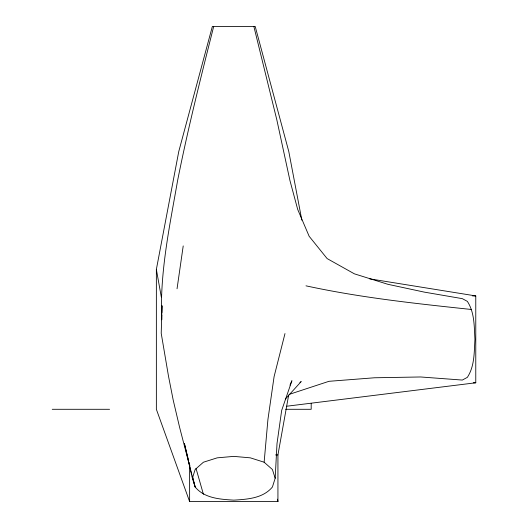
<?xml version="1.0" encoding="UTF-8"?>
<svg xmlns="http://www.w3.org/2000/svg" width="528" height="528" viewBox="0 0 528 528"><rect width="100%" height="100%" fill="white"/><g stroke="black" fill="none" stroke-linecap="round" stroke-linejoin="round"><path stroke-width="0.79" d="M161.832 315.097L161.733 319.79C159.608 272.903 169.6 226.525 177.606 180.569C187.876 128.779 200.792 77.576 213.708 26.4M161.878 312.754L162.03 305.719L161.212 333.313L168.472 376.055L173.21 400.132L179.606 427.343L191.842 474.56M188.694 460.924L184.397 443.533L192.383 478.262L195.142 487.014C204.521 498.359 220.143 499.297 233.779 500.141C247.414 499.297 263.036 498.359 272.415 487.014L275.174 478.262L277.015 443.533L281.662 410.467L291.918 380.721L289.978 385.15M275.174 478.262L272.415 469.511L264.132 462.218L267.927 419.483L274.091 376.636L284.988 333.564M177.045 288.783L183.216 245.929M301.838 220.176L288.796 151.556L255.189 26.4L212.368 26.4L178.754 151.556L156.361 269.425L156.361 409.292L189.625 501.6L277.933 501.6L277.933 454.925L288.677 394.984M192.383 478.262L195.142 469.511L203.419 462.218L217.219 457.842L233.779 456.383L250.338 457.842L264.132 462.218M285.272 399.122L301.198 381.559L299.944 382.562M289.39 394.324L328.977 381.308L374.471 377.777L420.625 376.972L462.297 380.068L467.353 377.355C474.685 366.161 474.157 352.202 474.936 339.359C474.157 326.515 474.685 312.556 467.353 301.363L462.297 298.643L424.327 292.123L387.862 284.295L354.407 273.841L327.116 258.575L309.157 236.287L297.706 209.458L289.951 180.569L276.824 119.816L253.849 26.4M286.486 406.256L475.774 382.78L475.774 295.931L369.567 278.824M472.507 295.931L475.774 295.931M473.326 382.78L475.774 382.78M52.226 409.292L109.58 409.292M285.661 409.292L311.19 409.292L311.19 403.531M275.477 454.925L277.933 454.925M471.563 309.5C416.117 303.593 360.545 297.706 305.989 285.833M196.007 468.376L203.419 494.307M192.251 476.117L195.142 487.014L192.403 475.946M189.083 462.508L189.869 465.67M156.361 269.425L161.297 296.967M277.51 499.171L277.933 501.6M189.625 464.752L189.625 501.6"/></g></svg>
